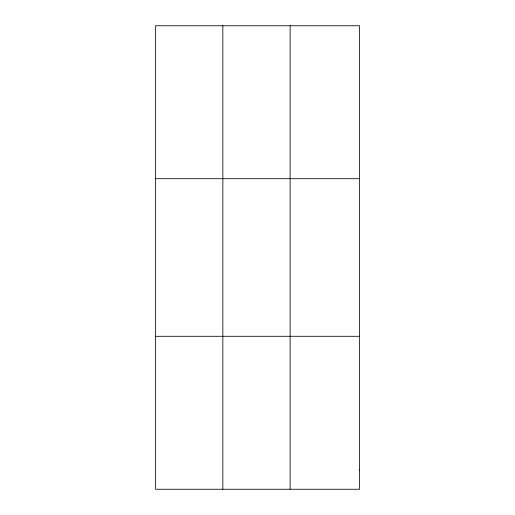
<?xml version="1.0" encoding="UTF-8"?>
<svg xmlns="http://www.w3.org/2000/svg" width="515" height="515" viewBox="0 0 515 515"><rect width="100%" height="100%" fill="white"/><g stroke="black" fill="none" stroke-linecap="round" stroke-linejoin="round"><path stroke-width="0.77" d="M222.841 25.75L222.841 489.25M290.125 25.75L290.125 489.25M155.549 178.705L359.451 178.705M155.549 336.295L359.451 336.295M359.451 470.131L359.451 489.25L155.549 489.25L155.549 25.75L359.451 25.75L359.451 470.131"/></g></svg>
